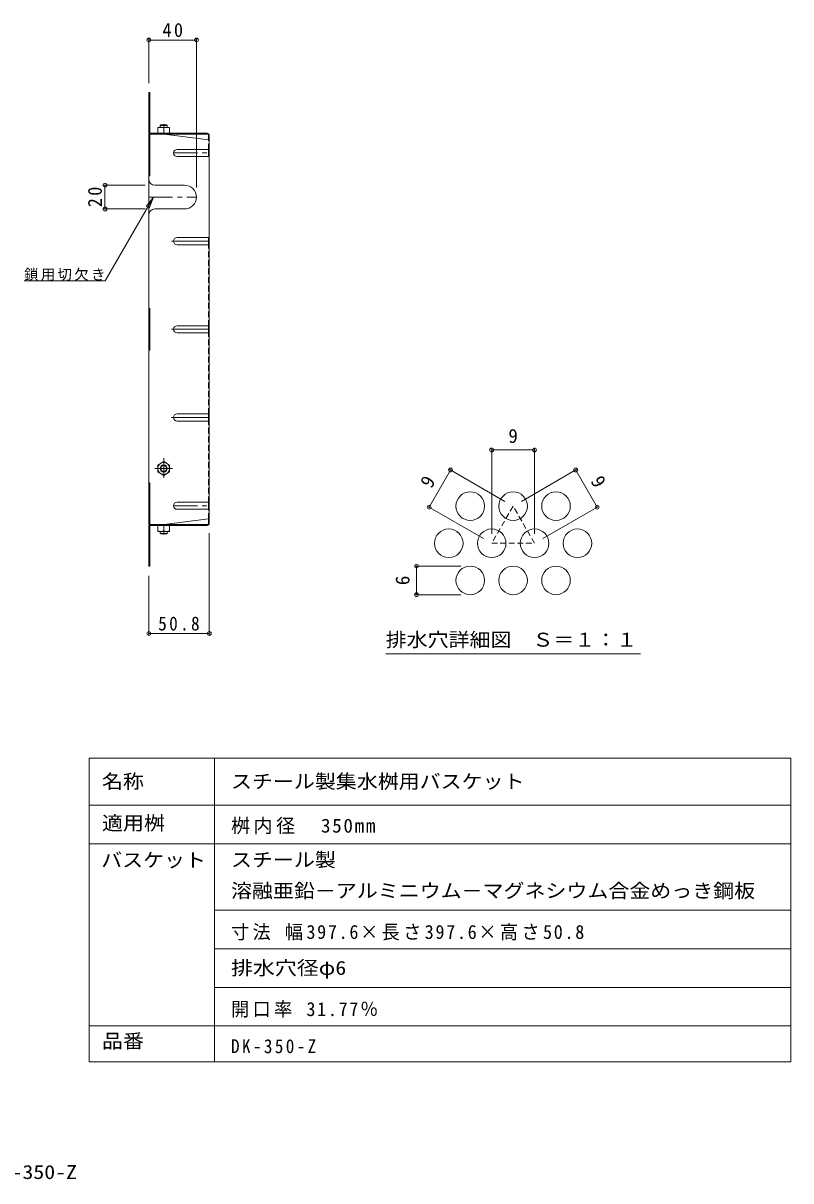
# Model space of a CAD drawing. Units: millimetres at full size, sheet at 1:4, with parts at other scales. Extents: x -718 to 757, y -531 to 441.
# Drawn here: x 112 to 757, y -531 to 441 of the extents above; entities that cross this region are included whole.
import ezdxf
from ezdxf.enums import TextEntityAlignment as Align

# ---------------------------------------------------------------- set-up
doc = ezdxf.new("R2010")
doc.units = ezdxf.units.MM
doc.header["$LTSCALE"] = 4
doc.header["$PDMODE"] = 32
doc.header["$PDSIZE"] = 3.2
for name, pattern in [('CHAIN1', [8, 5, -1, 1, -1]), ('CHAIN2', [12, 9, -1, 1, -1]), ('DASHED1', [1.8, 1.2, -0.6])]:
    doc.linetypes.add(name, pattern=pattern)
for name, color, linetype, lineweight in [('0-0_通り芯', 2, 'Continuous', 9), ('0-1_躯体', 3, 'Continuous', 9), ('0-4_その他', 7, 'Continuous', 9), ('0-5_寸法', 7, 'Continuous', 9), ('0-7', 2, 'Continuous', 9), ('0-9', 2, 'Continuous', 9), ('0-D', 2, 'CHAIN1', 9), ('F-4_F-4ﾚｲﾔ', 7, 'Continuous', 9), ('F-6_F-6ﾚｲﾔ', 2, 'Continuous', 9), ('F-7_F-7ﾚｲﾔ', 2, 'Continuous', 9), ('F-F_F-Fﾚｲﾔ', 2, 'Continuous', 9)]:
    doc.layers.add(name, color=color, linetype=linetype, lineweight=lineweight)
doc.layers.add('F-5_F-5ﾚｲﾔ', color=2, linetype='Continuous')
doc.styles.add('ＭＳ ゴシック', font='')
doc.styles.get('ＭＳ ゴシック').set_extended_font_data('MS Gothic')

msp = doc.modelspace()

# ---------------------------------------------------------------- linework, layer by layer
at = {"layer": '0-0_通り芯', "linetype": 'CHAIN1'}
for p, q in [((238.553, 331.788), (268.553, 331.788)), ((217.753, 294.766), (257.753, 294.766)), ((238.553, 35.608), (268.553, 35.608))]:
    msp.add_line(p, q, dxfattribs=at)
at = {"layer": '0-0_通り芯'}
for p, q in [((241.553, 334.788), (267.753, 334.788)), ((267.753, 334.788), (268.553, 334.788)), ((241.553, 328.788), (267.753, 328.788)), ((267.753, 328.788), (268.553, 328.788)), ((222.753, 304.766), (247.753, 304.766)), ((222.753, 284.766), (247.753, 284.766)), ((241.553, 260.742), (267.753, 260.742)), ((241.553, 254.742), (267.753, 254.742)), ((267.753, 260.742), (268.553, 260.742)), ((267.753, 254.742), (268.553, 254.742)), ((241.553, 186.742), (267.753, 186.742)), ((267.753, 186.742), (268.553, 186.742)), ((241.553, 180.742), (267.753, 180.742)), ((267.753, 180.742), (268.553, 180.742)), ((241.553, 112.742), (267.753, 112.742)), ((267.753, 112.742), (268.553, 112.742)), ((241.553, 106.742), (267.753, 106.742)), ((267.753, 106.742), (268.553, 106.742)), ((241.553, 38.608), (267.753, 38.608)), ((241.553, 32.608), (267.753, 32.608)), ((267.753, 38.608), (268.553, 38.608)), ((267.753, 32.608), (268.553, 32.608))]:
    msp.add_line(p, q, dxfattribs=at)
for centre, radius, start, end in [((241.553, 331.788), 3, 90, 270), ((222.753, 309.766), 5, 180, 270), ((247.753, 294.766), 10, 270, 90), ((222.753, 279.766), 5, 90, 180), ((241.553, 257.742), 3, 90, 270), ((241.553, 183.742), 3, 90, 270), ((241.553, 109.742), 3, 90, 270), ((241.553, 35.608), 3, 90, 270)]:
    msp.add_arc(centre, radius, start, end, dxfattribs=at)
at = {"layer": '0-1_躯体'}
for p, q in [((227.253, 354.997), (227.753, 355.497)), ((233.253, 354.997), (227.253, 354.997)), ((227.253, 353.297), (227.253, 354.997)), ((232.753, 355.497), (227.753, 355.497)), ((233.253, 354.997), (232.753, 355.497)), ((233.253, 353.297), (233.253, 354.997)), ((227.253, 14.097), (227.253, 12.397)), ((233.253, 12.397), (227.253, 12.397)), ((227.253, 12.397), (227.753, 11.897)), ((232.753, 11.897), (227.753, 11.897)), ((233.253, 12.397), (232.753, 11.897)), ((233.253, 14.097), (233.253, 12.397))]:
    msp.add_line(p, q, dxfattribs=at)
at = {"layer": '0-4_その他'}
for p, q in [((217.753, 427.825), (217.753, 390.5)), ((257.753, 427.825), (257.753, 302.766)), ((217.753, 426.625), (257.753, 426.625)), ((179.719, 304.766), (214.753, 304.766)), ((180.919, 304.766), (180.919, 284.766)), ((179.719, 284.766), (214.753, 284.766)), ((268.553, -72.906), (268.553, 12.693)), ((217.753, -72.906), (217.753, -23.107)), ((217.753, -71.706), (268.553, -71.706))]:
    msp.add_line(p, q, dxfattribs=at)
for p in [(217.753, 426.625), (257.753, 426.625), (180.919, 304.766), (180.919, 284.766), (217.753, -71.706), (268.553, -71.706)]:
    msp.add_point(p, dxfattribs=at)
at = {"layer": '0-5_寸法'}
for p, q in [((221.753, 294.766), (215.666, 286.832)), ((181.123, 224.393), (113.123, 224.393))]:
    msp.add_line(p, q, dxfattribs=at)
msp.add_lwpolyline([(181.123, 224.393), (221.753, 294.766), (217.927, 285.527)], dxfattribs=at)
at = {"layer": '0-7'}
for p, q in [((218.553, 348.967), (218.553, 382.5)), ((217.753, 357.5), (218.553, 357.5)), ((217.753, 347.5), (218.553, 347.5)), ((217.753, 347.5), (217.753, 183.698)), ((218.553, 347.5), (219.353, 347.5)), ((218.553, 347.5), (218.553, 312.496)), ((219.22, 348.3), (266.953, 348.3)), ((219.353, 347.5), (267.087, 347.5)), ((230.753, 347.497), (267.753, 342.885)), ((267.753, 346.834), (267.753, 342.885)), ((268.553, 346.7), (268.553, 257.743)), ((267.753, 328.788), (267.753, 334.788)), ((217.753, 312.496), (218.553, 312.496)), ((267.753, 254.742), (267.753, 260.742)), ((268.553, 20.693), (268.553, 257.743)), ((217.753, 201.201), (218.553, 201.201)), ((267.753, 180.742), (267.753, 186.742)), ((217.753, 183.698), (217.753, 19.893)), ((267.753, 106.742), (267.753, 112.742)), ((217.753, 54.898), (218.553, 54.898)), ((218.553, 19.893), (218.553, 54.898)), ((267.753, 32.608), (267.753, 38.608)), ((217.753, 19.893), (218.553, 19.893)), ((218.553, 19.893), (219.353, 19.893)), ((219.353, 19.893), (267.087, 19.893)), ((230.753, 19.897), (267.753, 24.509)), ((267.753, 20.56), (267.753, 24.509)), ((217.753, 9.893), (218.553, 9.893)), ((218.553, 18.427), (218.553, -15.107)), ((219.22, 19.093), (266.953, 19.093))]:
    msp.add_line(p, q, dxfattribs=at)
at = {"layer": '0-7', "linetype": 'DASHED1'}
for p, q in [((267.753, 334.788), (267.753, 342.885)), ((267.753, 186.742), (267.753, 254.742)), ((267.753, 112.742), (267.753, 180.742)), ((267.753, 38.608), (267.753, 106.742)), ((267.753, 24.509), (267.753, 32.608))]:
    msp.add_line(p, q, dxfattribs=at)
at = {"layer": '0-7', "linetype": 'CHAIN2'}
for p, q in [((236.866, 257.743), (268.553, 257.743)), ((236.866, 183.743), (268.553, 183.743)), ((236.866, 109.743), (268.553, 109.743))]:
    msp.add_line(p, q, dxfattribs=at)
at = {"layer": '0-7'}
for points in [[(217.753, 349.1), (217.753, 382.5), (218.553, 382.5)], [(217.753, 166.2), (218.553, 166.2), (218.553, 201.201)], [(217.753, 18.293), (217.753, -15.107), (218.553, -15.107)]]:
    msp.add_lwpolyline(points, dxfattribs=at)
for centre, radius, start, end in [((219.353, 349.1), 1.6, 180, 270), ((219.22, 348.967), 0.667, 180, 270), ((266.953, 346.7), 1.6, 0, 90), ((267.087, 346.834), 0.667, 0, 90), ((267.753, 343.685), 0.8, 270, 0), ((219.353, 18.293), 1.6, 90, 180), ((266.953, 20.693), 1.6, 270, 0), ((267.087, 20.56), 0.667, 270, 0), ((267.753, 23.709), 0.8, 0, 90), ((219.22, 18.427), 0.667, 90, 180)]:
    msp.add_arc(centre, radius, start, end, dxfattribs=at)
at = {"layer": '0-9'}
for p, q in [((225.253, 348.297), (225.253, 353.297)), ((235.253, 353.297), (225.253, 353.297)), ((230.253, 348.297), (230.253, 352.864)), ((235.253, 348.297), (235.253, 353.297)), ((235.253, 348.297), (225.253, 348.297)), ((230.253, 72.643), (225.253, 69.757)), ((225.253, 69.757), (225.253, 64.03)), ((230.253, 61.143), (225.253, 64.03)), ((230.253, 61.143), (235.253, 64.03)), ((235.253, 19.097), (225.253, 19.097)), ((225.253, 19.097), (225.253, 14.097)), ((235.253, 14.097), (225.253, 14.097)), ((230.253, 19.097), (230.253, 14.53)), ((235.253, 19.097), (235.253, 14.097))]:
    msp.add_line(p, q, dxfattribs=at)
msp.add_lwpolyline([(230.253, 72.643), (235.253, 69.757), (235.253, 64.03)], dxfattribs=at)
for radius in [5, 3, 2.458]:
    msp.add_circle((230.253, 66.893), radius, dxfattribs=at)
for centre, start, end in [((227.753, 345.864), 70.34633, 109.65366), ((232.753, 345.864), 70.34633, 109.65366), ((227.753, 21.53), 250.34634, 289.65367), ((232.753, 21.53), 250.34634, 289.65367)]:
    msp.add_arc(centre, 7.433, start, end, dxfattribs=at)
at = {"layer": '0-D'}
for p, q in [((230.253, 355.983), (230.253, 352.922)), ((230.253, 75.422), (230.253, 58.914)), ((222.784, 66.893), (237.543, 66.893)), ((230.253, 11.41), (230.253, 14.472))]:
    msp.add_line(p, q, dxfattribs=at)
at = {"layer": 'F-4_F-4ﾚｲﾔ'}
for p, q in [((505.626, 83.665), (505.626, 12.087)), ((505.626, 82.465), (541.626, 82.465)), ((541.626, 83.665), (541.626, 12.087)), ((453.103, 34.411), (471.103, 65.588)), ((470.064, 66.188), (516.698, 39.264)), ((577.188, 66.188), (530.554, 39.264)), ((594.149, 34.411), (576.149, 65.588)), ((452.064, 35.011), (498.698, 8.087)), ((595.188, 35.011), (548.554, 8.087)), ((441.345, -15.09), (479.626, -15.09)), ((442.545, -39.09), (442.545, -15.09)), ((441.345, -39.09), (479.626, -39.09))]:
    msp.add_line(p, q, dxfattribs=at)
for p in [(505.626, 82.465), (541.626, 82.465), (471.103, 65.588), (576.149, 65.588), (453.103, 34.411), (594.149, 34.411), (442.545, -15.09), (442.545, -39.09)]:
    msp.add_point(p, dxfattribs=at)
at = {"layer": 'F-6_F-6ﾚｲﾔ', "linetype": 'DASHED1'}
msp.add_lwpolyline([(523.626, 35.264), (505.626, 4.087), (541.626, 4.087)], close=True, dxfattribs=at)
at = {"layer": 'F-6_F-6ﾚｲﾔ'}
for centre in [(487.626, 35.264), (523.626, 35.264), (559.626, 35.264), (469.626, 4.087), (505.626, 4.087), (541.626, 4.087), (577.626, 4.087), (487.626, -27.09), (523.626, -27.09), (559.626, -27.09)]:
    msp.add_circle(centre, 12, dxfattribs=at)
at = {"layer": 'F-7_F-7ﾚｲﾔ', "color": 7}
msp.add_line((416.626, -88.704), (630.626, -88.704), dxfattribs=at)
at = {"layer": 'F-F_F-Fﾚｲﾔ', "color": 7}
for p, q in [((167.794, -176.2), (167.794, -431.2)), ((167.794, -176.2), (756.794, -176.2)), ((272.794, -176.2), (272.794, -431.2)), ((756.794, -176.2), (756.794, -431.2)), ((167.794, -215.8), (756.794, -215.8)), ((167.794, -248.2), (756.794, -248.2)), ((272.794, -304), (756.794, -304)), ((272.794, -336.4), (756.794, -336.4)), ((272.794, -368.8), (756.794, -368.8)), ((167.794, -401.2), (756.794, -401.2)), ((167.794, -431.2), (756.794, -431.2))]:
    msp.add_line(p, q, dxfattribs=at)

# ---------------------------------------------------------------- texts
at = {"layer": '0-4_その他', "color": 2, "char_height": 11.73, "attachment_point": 7, "style": 'ＭＳ ゴシック'}
for s, insert in [('\\T1.27;\\W0.95;40', (229.253, 429.025)), ('\\T1.28;\\W0.9;50.8', (225.653, -69.306))]:
    msp.add_mtext(s, dxfattribs=dict(at, insert=insert))
at = {"layer": '0-4_その他', "color": 2, "insert": (178.519, 286.266), "char_height": 11.73, "attachment_point": 7, "rotation": 90, "style": 'ＭＳ ゴシック'}
msp.add_mtext('\\T1.27;\\W0.95;20', dxfattribs=at)
at = {"layer": '0-5_寸法', "insert": (113.123, 224.393), "char_height": 8.798, "attachment_point": 7, "style": 'ＭＳ ゴシック'}
msp.add_mtext('\\T1.17;鎖用切欠き', dxfattribs=at)
at = {"layer": 'F-4_F-4ﾚｲﾔ', "color": 2, "style": 'ＭＳ ゴシック'}
msp.add_text('9', height=11.73, dxfattribs=at).set_placement((519.626, 84.865), align=Align.BOTTOM_LEFT)
for s, rotation, p in [('9', 60, (458.024, 47.735)), ('9', 300, (585.227, 54.663)), ('6', 90, (440.145, -31.09))]:
    msp.add_text(s, height=11.73, rotation=rotation, dxfattribs=at).set_placement(p, align=Align.BOTTOM_LEFT)
at = {"layer": 'F-5_F-5ﾚｲﾔ', "style": 'ＭＳ ゴシック', "width": 1.15}
msp.add_text('スチール製集水桝用バスケット（落葉助っ人）\u3000DK-350-Z', height=11.73, dxfattribs=at).set_placement((-320.7, -533.2), align=Align.BOTTOM_LEFT)
at = {"layer": 'F-7_F-7ﾚｲﾔ', "style": 'ＭＳ ゴシック', "width": 1.1}
msp.add_text('排水穴詳細図\u3000Ｓ＝１：１', height=11.73, dxfattribs=at).set_placement((416.626, -86.246), align=Align.BOTTOM_LEFT)
at = {"layer": 'F-F_F-Fﾚｲﾔ', "style": 'ＭＳ ゴシック'}
for s, width, p in [('名称', 1.1, (178.441, -205.2)), ('スチール製集水桝用バスケット', 1.1, (286.794, -205.2)), ('適用桝', 1.1, (178.441, -240.2)), ('バスケット', 1.1, (177.794, -271.2)), ('スチール製', 1.1, (286.794, -271)), ('溶融亜鉛－アルミニウム－マグネシウム合金めっき鋼板', 1.1, (286.794, -297)), ('排水穴径φ6', 1.15, (286.794, -361.8)), ('品番', 1.1, (178.441, -423.2))]:
    msp.add_text(s, height=11.73, dxfattribs=dict(at, width=width)).set_placement(p, align=Align.BOTTOM_LEFT)
at = {"layer": 'F-F_F-Fﾚｲﾔ', "char_height": 11.73, "attachment_point": 7, "style": 'ＭＳ ゴシック'}
for s, insert in [('\\T1.18;桝内径\u3000350mm', (286.794, -240.2)), ('\\T1.19;\\W0.95;寸法\\~幅397.6×長さ397.6×高さ50.8', (286.794, -329.4)), ('\\T1.19;\\W0.95;開口率\\~31.77％', (286.794, -394.2)), ('\\T1.28;\\W0.9;DK-350-Z', (286.794, -424.2))]:
    msp.add_mtext(s, dxfattribs=dict(at, insert=insert))

doc.saveas('drawing.dxf')
